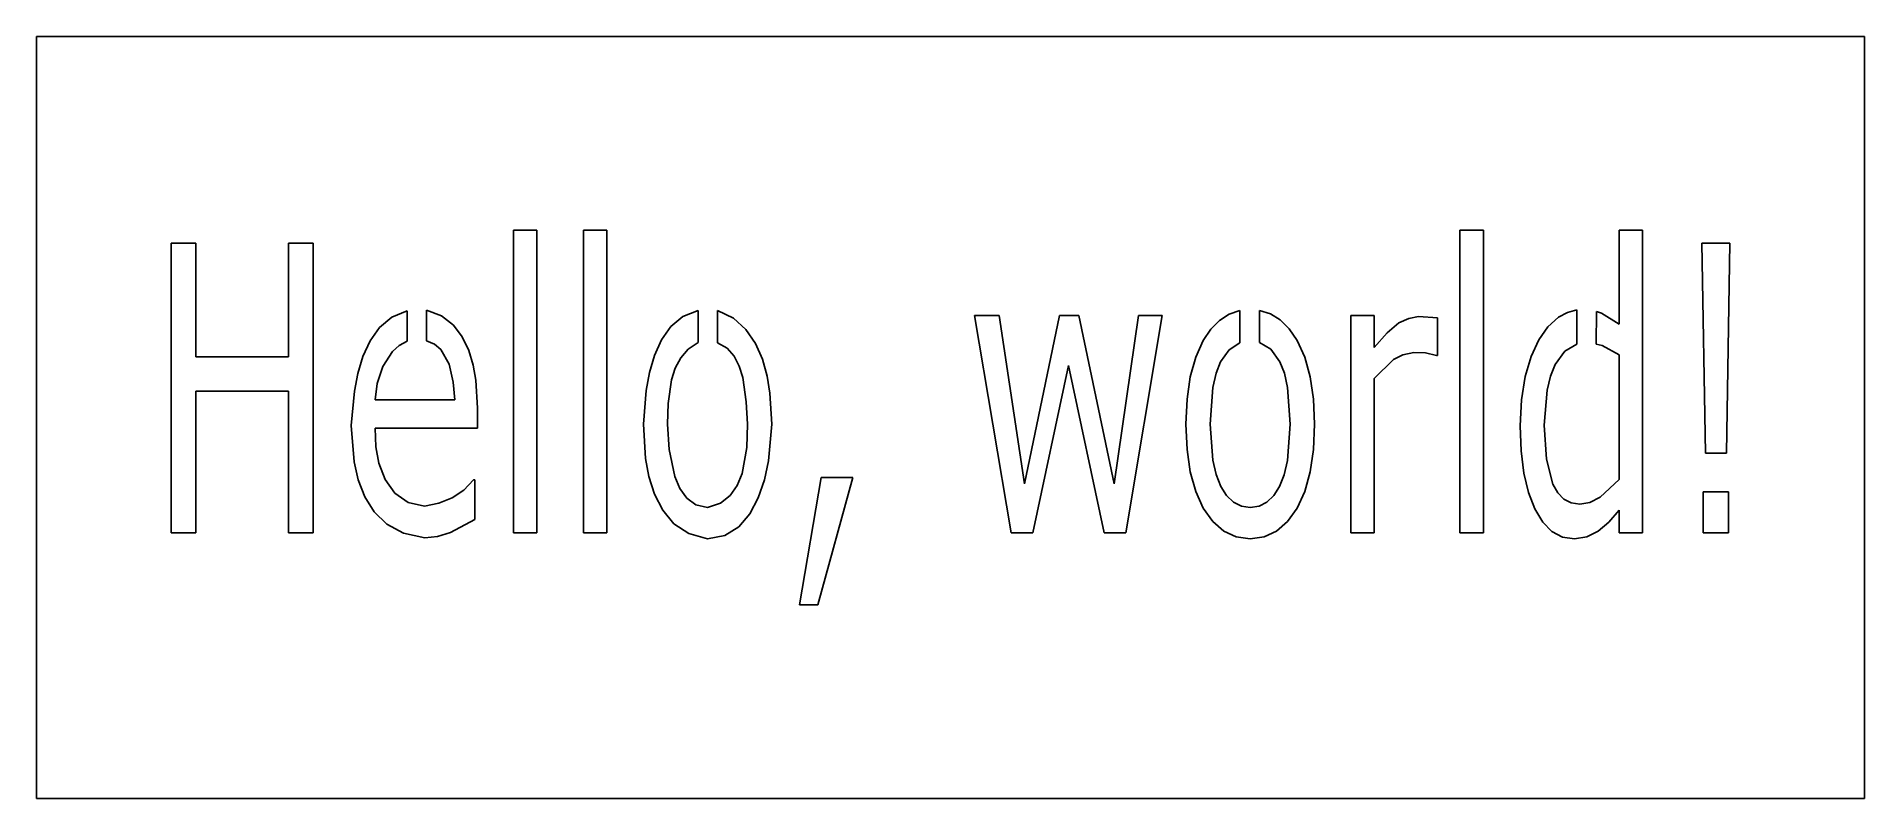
# Model space of a CAD drawing. Extents: x 0 to 145, y 0 to 60.
import ezdxf

# ---------------------------------------------------------------- set-up
doc = ezdxf.new("R2010")
doc.units = 0

msp = doc.modelspace()

# ---------------------------------------------------------------- linework, layer by layer
at = {"layer": 'Layer 1'}
for p, q in [((0.000014, 60.4228), (0.000014, -0.00042)), ((145.056, 60.4228), (0.000014, 60.4228)), ((145.056, -0.00042), (145.056, 60.4228)), ((37.836414, 45.0682), (39.6963, 45.0681)), ((37.8365, 21.0624), (37.836414, 45.0682)), ((39.6963, 45.0681), (39.6963, 21.0624)), ((43.395244, 45.0682), (45.2546, 45.0681)), ((43.3953, 21.0624), (43.395244, 45.0682)), ((45.2546, 45.0681), (45.2546, 21.0624)), ((112.955844, 45.0682), (114.815, 45.0681)), ((112.956, 21.0624), (112.955844, 45.0682)), ((114.815, 45.0681), (114.815, 21.0624)), ((125.595944, 45.0682), (127.456, 45.0681)), ((125.59643, 37.60089), (125.595944, 45.0682)), ((127.456, 45.0681), (127.456, 21.0624)), ((10.6769, 44.0341), (12.6354, 44.0341)), ((10.6769, 21.0624), (10.6769, 44.0341)), ((12.6354, 44.0341), (12.6354, 35.0248)), ((19.9843, 35.0248), (19.9843, 44.0341)), ((19.9843, 44.0341), (21.9423, 44.0341)), ((21.9423, 44.0341), (21.9423, 21.0624)), ((132.1639, 44.0341), (134.379, 44.0341)), ((132.441, 27.3881), (132.1639, 44.0341)), ((134.379, 44.0341), (134.12217, 27.3881)), ((27.226322, 37.35698), (28.19559, 38.168978)), ((28.19559, 38.168978), (29.40544, 38.67112)), ((29.40544, 38.67112), (29.4055, 36.2552)), ((30.9557, 38.73), (32.145918, 38.269424)), ((30.95578, 36.29761), (30.9557, 38.73)), ((32.145918, 38.269424), (33.07964, 37.540933)), ((50.329841, 37.437945), (51.289408, 38.23467)), ((51.289408, 38.23467), (52.49452, 38.70179)), ((52.4944, 38.7018), (52.4945, 36.1537)), ((52.49452, 38.70179), (52.4944, 38.7018)), ((54.04428, 36.13975), (54.0443, 38.6961)), ((54.0443, 38.6961), (55.304657, 38.080685)), ((55.304657, 38.080685), (56.295667, 37.188216)), ((74.4419, 38.29562), (76.3804, 38.2956)), ((77.3498, 21.0626), (74.4419, 38.29562)), ((76.3804, 38.2956), (78.40819, 24.9507)), ((78.40819, 24.9507), (81.16771, 38.2956)), ((81.16771, 38.2956), (82.7004, 38.2956)), ((82.7004, 38.2956), (85.52917, 24.9507)), ((85.52917, 24.9507), (87.44792, 38.2956)), ((89.3176, 38.2956), (86.43922, 21.0625)), ((87.44792, 38.2956), (89.3176, 38.2956)), ((93.196473, 37.219472), (93.881646, 37.9141)), ((93.881646, 37.9141), (94.646757, 38.404322)), ((94.646757, 38.404322), (95.49182, 38.69023)), ((95.49182, 38.69023), (95.4919, 36.1276)), ((97.0416, 38.7078), (97.912466, 38.434706)), ((97.04168, 36.16584), (97.0416, 38.7078)), ((97.912466, 38.434706), (98.700792, 37.946038)), ((98.700792, 37.946038), (99.406375, 37.241388)), ((104.2918, 38.29562), (106.151, 38.2956)), ((104.292, 21.0626), (104.2918, 38.29562)), ((106.151, 38.2956), (106.151, 35.7501)), ((108.09972, 37.70915), (108.902373, 38.062485)), ((108.902373, 38.062485), (109.674811, 38.230484)), ((109.674811, 38.230484), (111.18532, 38.11017)), ((111.18532, 38.11017), (111.185, 35.1331)), ((119.943744, 37.400461), (120.77975, 38.15639)), ((120.77975, 38.15639), (121.495639, 38.544766)), ((121.495639, 38.544766), (122.22979, 38.74292)), ((122.22979, 38.74292), (122.23, 36.0165)), ((123.77957, 36.04024), (123.78, 38.6215)), ((123.78, 38.6215), (124.18256, 38.48042)), ((124.18256, 38.48042), (125.59643, 37.60089)), ((25.902821, 35.060604), (26.470957, 36.299423)), ((26.470957, 36.299423), (27.226322, 37.35698)), ((31.577465, 36.027673), (30.95578, 36.29761)), ((33.07964, 37.540933), (33.787264, 36.605382)), ((33.787264, 36.605382), (34.299188, 35.523626)), ((49.034755, 35.13678), (49.587672, 36.381889)), ((49.587672, 36.381889), (50.329841, 37.437945)), ((56.295667, 37.188216), (57.048839, 36.08398)), ((91.989698, 34.990693), (92.59122, 36.32035)), ((92.59122, 36.32035), (93.196473, 37.219472)), ((99.406375, 37.241388), (100.02901, 36.32035)), ((100.02901, 36.32035), (100.634765, 34.990693)), ((106.151, 35.7501), (107.192121, 36.934045)), ((107.192121, 36.934045), (108.09972, 37.70915)), ((118.603409, 35.036078), (119.21654, 36.36683)), ((119.21654, 36.36683), (119.943744, 37.400461)), ((12.6354, 35.0248), (19.9843, 35.0248)), ((25.495236, 33.70482), (25.902821, 35.060604)), ((28.236717, 35.443192), (27.473255, 34.254379)), ((28.765695, 35.90963), (28.236717, 35.443192)), ((29.4055, 36.2552), (28.765695, 35.90963)), ((32.071386, 35.606639), (31.577465, 36.027673)), ((32.735674, 34.432161), (32.071386, 35.606639)), ((34.299188, 35.523626), (34.645808, 34.356521)), ((48.642942, 33.772893), (49.034755, 35.13678)), ((51.118637, 34.936328), (50.690072, 34.11161)), ((51.711201, 35.632389), (51.118637, 34.936328)), ((52.4945, 36.1537), (51.711201, 35.632389)), ((54.792843, 35.706844), (54.04428, 36.13975)), ((55.355184, 35.072026), (54.792843, 35.706844)), ((55.760099, 34.282589), (55.355184, 35.072026)), ((57.048839, 36.08398), (57.595684, 34.833264)), ((57.595684, 34.833264), (57.96771, 33.501354)), ((91.559966, 33.439284), (91.989698, 34.990693)), ((94.644974, 35.58725), (93.96589, 34.63881)), ((95.4919, 36.1276), (94.644974, 35.58725)), ((97.938119, 35.628469), (97.04168, 36.16584)), ((98.65398, 34.63881), (97.938119, 35.628469)), ((100.634765, 34.990693), (101.067385, 33.439284)), ((107.69445, 34.82406), (106.15139, 33.29702)), ((108.433505, 35.184026), (107.69445, 34.82406)), ((109.303163, 35.353768), (108.433505, 35.184026)), ((110.216602, 35.335915), (109.303163, 35.353768)), ((111.087, 35.1331), (110.216602, 35.335915)), ((111.185, 35.1331), (111.087, 35.1331)), ((118.12875, 33.45073), (118.603409, 35.036078)), ((121.277838, 35.461049), (120.52261, 34.4228)), ((122.23, 36.0165), (121.277838, 35.461049)), ((124.25086, 35.91932), (123.77957, 36.04024)), ((125.596, 35.1943), (124.25086, 35.91932)), ((125.59621, 25.30501), (125.596, 35.1943)), ((25.221525, 32.296368), (25.495236, 33.70482)), ((27.473255, 34.254379), (27.039133, 32.902094)), ((33.06812, 33.01593), (32.735674, 34.432161)), ((34.645808, 34.356521), (34.857523, 33.164922)), ((48.384089, 32.360505), (48.642942, 33.772893)), ((50.690072, 34.11161), (50.398766, 33.204327)), ((56.036387, 33.385828), (55.760099, 34.282589)), ((56.318269, 31.459505), (56.036387, 33.385828)), ((57.96771, 33.501354), (58.196429, 32.153537)), ((81.87981, 34.346), (79.06086, 21.0626)), ((84.7184, 21.0626), (81.87981, 34.346)), ((91.302084, 31.666105), (91.559966, 33.439284)), ((93.602491, 33.720869), (93.342988, 32.58695)), ((93.96589, 34.63881), (93.602491, 33.720869)), ((99.0218, 33.720869), (98.65398, 34.63881)), ((99.284546, 32.58695), (99.0218, 33.720869)), ((101.067385, 33.439284), (101.32692, 31.666105)), ((117.832184, 31.618735), (118.12875, 33.45073)), ((120.141844, 33.485615), (119.869901, 32.371065)), ((120.52261, 34.4228), (120.141844, 33.485615)), ((19.9843, 32.3092), (12.6354, 32.3092)), ((12.6354, 32.3092), (12.6354, 21.0624)), ((19.9843, 21.0624), (19.9843, 32.3092)), ((24.96902, 29.57865), (25.221525, 32.296368)), ((27.039133, 32.902094), (26.85837, 31.59967)), ((33.1882, 31.5997), (33.06812, 33.01593)), ((34.857523, 33.164922), (34.99783, 30.95166)), ((48.15267, 29.67133), (48.384089, 32.360505)), ((50.398766, 33.204327), (50.120985, 31.32644)), ((58.196429, 32.153537), (58.34998, 29.67133)), ((93.342988, 32.58695), (93.13545, 29.67115)), ((99.49476, 29.67115), (99.284546, 32.58695)), ((106.15139, 33.29702), (106.151, 21.0626)), ((119.869901, 32.371065), (119.65238, 29.60965)), ((26.85837, 31.59967), (33.1882, 31.5997)), ((34.99783, 30.95166), (34.9979, 29.3781)), ((50.120985, 31.32644), (50.07139, 29.67141)), ((56.43121, 29.67141), (56.318269, 31.459505)), ((91.21611, 29.67114), (91.302084, 31.666105)), ((101.32692, 31.666105), (101.41342, 29.67114)), ((117.73343, 29.54761), (117.832184, 31.618735)), ((25.19477, 26.69755), (24.96902, 29.57865)), ((34.9979, 29.3781), (26.8583, 29.3781)), ((26.8583, 29.3781), (26.934871, 27.889302)), ((48.331872, 26.968227), (48.15267, 29.67133)), ((50.07139, 29.67141), (50.196863, 27.683856)), ((56.360048, 27.821555), (56.43121, 29.67141)), ((58.34998, 29.67133), (58.080568, 26.770907)), ((91.302084, 27.676169), (91.21611, 29.67114)), ((93.13545, 29.67115), (93.345407, 26.821029)), ((99.282108, 26.801706), (99.49476, 29.67115)), ((101.41342, 29.67114), (101.32692, 27.676169)), ((117.805729, 27.556484), (117.73343, 29.54761)), ((119.65238, 29.60965), (119.820396, 26.905946)), ((26.934871, 27.889302), (27.164741, 26.60101)), ((50.196863, 27.683856), (50.645167, 25.54048)), ((55.984752, 25.763654), (56.360048, 27.821555)), ((91.559966, 25.902989), (91.302084, 27.676169)), ((101.32692, 27.676169), (101.067385, 25.902989)), ((25.520056, 25.263512), (25.19477, 26.69755)), ((27.164741, 26.60101), (27.661952, 25.289895)), ((48.601158, 25.526337), (48.331872, 26.968227)), ((58.080568, 26.770907), (57.758297, 25.263422)), ((93.345407, 26.821029), (93.607975, 25.688154)), ((99.016295, 25.667842), (99.282108, 26.801706)), ((118.022647, 25.7948), (117.805729, 27.556484)), ((119.820396, 26.905946), (120.32469, 24.935)), ((134.12217, 27.3881), (132.441, 27.3881)), ((26.038074, 23.917245), (25.520056, 25.263512)), ((27.661952, 25.289895), (28.43965, 24.208286)), ((33.90981, 24.45182), (34.681591, 25.27448)), ((34.681591, 25.27448), (34.7803, 25.2745)), ((34.7803, 25.2745), (34.7803, 22.1114)), ((49.040627, 24.129922), (48.601158, 25.526337)), ((50.645167, 25.54048), (51.048657, 24.589846)), ((55.038935, 24.012704), (55.599808, 24.817623)), ((55.599808, 24.817623), (55.984752, 25.763654)), ((57.758297, 25.263422), (57.277147, 23.832131)), ((60.5555, 15.3544), (62.2763, 25.45972)), ((64.7888, 25.4597), (61.99931, 15.3544)), ((62.2763, 25.45972), (64.7888, 25.4597)), ((91.989698, 24.351582), (91.559966, 25.902989)), ((93.607975, 25.688154), (93.97571, 24.75)), ((93.97571, 24.75), (94.437479, 24.02099)), ((98.183615, 24.012248), (98.64416, 24.7345)), ((98.64416, 24.7345), (99.016295, 25.667842)), ((101.067385, 25.902989), (100.634765, 24.351582)), ((118.384214, 24.262593), (118.022647, 25.7948)), ((120.32469, 24.935), (120.711629, 24.239819)), ((124.08312, 23.88597), (125.59621, 25.30501)), ((26.787166, 22.721323), (26.038074, 23.917245)), ((28.43965, 24.208286), (29.484877, 23.470637)), ((29.484877, 23.470637), (30.784671, 23.1914)), ((30.784671, 23.1914), (31.915074, 23.405474)), ((31.915074, 23.405474), (32.972212, 23.827216)), ((32.972212, 23.827216), (33.90981, 24.45182)), ((49.688075, 22.85826), (49.040627, 24.129922)), ((51.048657, 24.589846), (51.602788, 23.815642)), ((51.602788, 23.815642), (52.330868, 23.289661)), ((52.330868, 23.289661), (53.25621, 23.0837)), ((53.25621, 23.0837), (54.268835, 23.413271)), ((54.268835, 23.413271), (55.038935, 24.012704)), ((57.277147, 23.832131), (56.611743, 22.562817)), ((92.59122, 23.02193), (91.989698, 24.351582)), ((94.437479, 24.02099), (94.982071, 23.500177)), ((94.982071, 23.500177), (95.609495, 23.187637)), ((97.021393, 23.18666), (97.642685, 23.496282)), ((97.642685, 23.496282), (98.183615, 24.012248)), ((100.634765, 24.351582), (100.02901, 23.02193)), ((118.89046, 22.9599), (118.384214, 24.262593)), ((120.711629, 24.239819), (121.199905, 23.743238)), ((121.199905, 23.743238), (121.789558, 23.445275)), ((121.789558, 23.445275), (122.48063, 23.34595)), ((122.48063, 23.34595), (123.276929, 23.480971)), ((123.276929, 23.480971), (124.08312, 23.88597)), ((132.262, 21.0626), (132.2622, 24.31819)), ((132.2622, 24.31819), (134.28, 24.3182)), ((134.28, 24.3182), (134.28, 21.0626)), ((27.805675, 21.73832), (26.787166, 22.721323)), ((34.7803, 22.1114), (32.84388, 21.090692)), ((50.581295, 21.790626), (49.688075, 22.85826)), ((51.758082, 21.006297), (50.581295, 21.790626)), ((56.611743, 22.562817), (55.736706, 21.54126)), ((93.343476, 21.955496), (92.59122, 23.02193)), ((94.2156, 21.193755), (93.343476, 21.955496)), ((95.609495, 23.187637), (96.31976, 23.08344)), ((96.31976, 23.08344), (97.021393, 23.18666)), ((99.277877, 21.955496), (98.409226, 21.193755)), ((100.02901, 23.02193), (99.277877, 21.955496)), ((119.52467, 21.920511), (118.89046, 22.9599)), ((120.26022, 21.178157), (119.52467, 21.920511)), ((124.7777, 21.907064), (123.92478, 21.18585)), ((125.596, 22.8674), (124.7777, 21.907064)), ((125.596, 21.0624), (125.596, 22.8674)), ((12.6354, 21.0624), (10.6769, 21.0624)), ((21.9423, 21.0624), (19.9843, 21.0624)), ((29.131946, 21.030808), (27.805675, 21.73832)), ((30.80432, 20.66136), (29.131946, 21.030808)), ((31.830263, 20.779892), (30.80432, 20.66136)), ((32.84388, 21.090692), (31.830263, 20.779892)), ((39.6963, 21.0624), (37.8365, 21.0624)), ((45.2546, 21.0624), (43.3953, 21.0624)), ((53.25623, 20.58455), (51.758082, 21.006297)), ((54.626661, 20.853244), (53.25623, 20.58455)), ((55.736706, 21.54126), (54.626661, 20.853244)), ((79.06086, 21.0626), (77.3498, 21.0626)), ((86.43922, 21.0625), (84.7184, 21.0626)), ((95.207649, 20.736709), (94.2156, 21.193755)), ((96.31968, 20.58436), (95.207649, 20.736709)), ((97.423135, 20.736709), (96.31968, 20.58436)), ((98.409226, 21.193755), (97.423135, 20.736709)), ((106.151, 21.0626), (104.292, 21.0626)), ((114.815, 21.0624), (112.956, 21.0624)), ((121.097148, 20.732785), (120.26022, 21.178157)), ((122.03549, 20.58434), (121.097148, 20.732785)), ((123.017223, 20.734675), (122.03549, 20.58434)), ((123.92478, 21.18585), (123.017223, 20.734675)), ((127.456, 21.0624), (125.596, 21.0624)), ((134.28, 21.0626), (132.262, 21.0626)), ((61.99931, 15.3544), (60.5555, 15.3544)), ((0.000014, -0.00042), (145.056, -0.00042))]:
    msp.add_line(p, q, dxfattribs=at)

doc.saveas('drawing.dxf')
